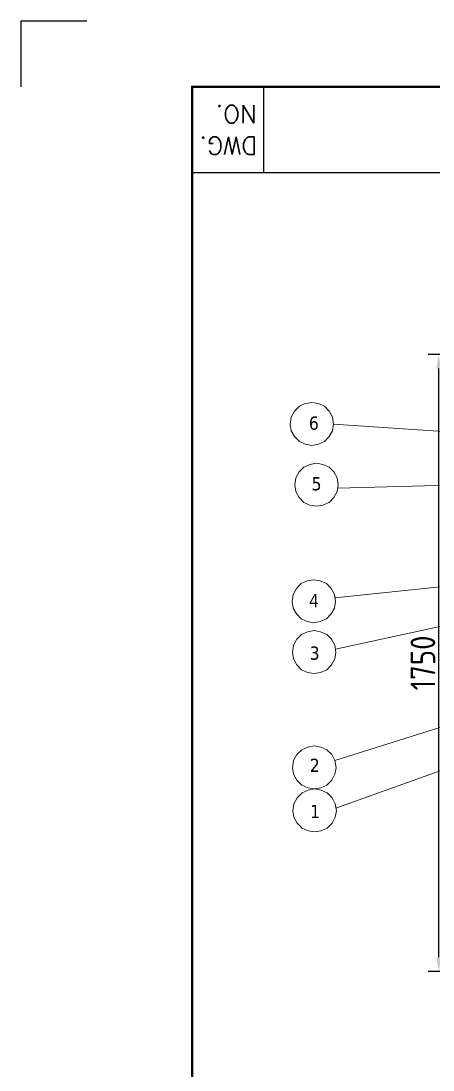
# Model space of a CAD drawing. Header units: millimetres. Extents: x 124493 to 133608, y -169944 to -164394.
# Drawn here: x 124493 to 125661, y -167370 to -164394 of the extents above; entities that cross this region are included whole.
import ezdxf

# ---------------------------------------------------------------- set-up
doc = ezdxf.new("R2010")
doc.units = ezdxf.units.MM
doc.header["$LTSCALE"] = 13
doc.layers.add('1', color=4, linetype='Continuous')
doc.layers.add('2', color=3, linetype='Continuous')
doc.layers.add('paper', color=254, linetype='Continuous', plot=False)
doc.layers.add('标注、文本', color=3, linetype='Continuous', lineweight=25)
doc.layers.add('铁心', color=3, linetype='Continuous', lineweight=0)
doc.styles.add('ROMANS', font='romans.shx', dxfattribs={"bigfont": 'whgtxt.shx'})
doc.styles.get("Standard").update_dxf_attribs({"font": 'gbenor.shx', "bigfont": 'gbcbig.shx'})
doc.styles.add('Tahoma$001', font='tahoma.ttf', dxfattribs={"height": 2.159784})
doc.dimstyles.new('1-15', dxfattribs={"dimscale": 20, "dimtxt": 3.5, "dimasz": 2, "dimexe": 1.5, "dimexo": 0.5, "dimgap": 0.5, "dimtad": 1, "dimtoh": 1, "dimdec": 1, "dimdsep": 46, "dimtxsty": 'Standard', "dimcen": 2.5, "dimclrd": 3, "dimclre": 3, "dimclrt": 3, "dimadec": 0, "dimazin": 2, "dimtfac": 1, "dimtdec": 1, "dimtmove": 0, "dimatfit": 2, "dimfxl": 1, "dimarcsym": 0})

# ---------------------------------------------------------------- blocks, each defined once
blk = doc.blocks.new('*D541')
at = {"layer": 'Defpoints', "color": 0, "transparency": 16777216}
for p in [(125677.4, -165339.8), (125906.6, -165339.8), (125906.6, -167089.8)]:
    blk.add_point(p, dxfattribs=at)
at = {"layer": '标注、文本', "color": 3, "lineweight": -2, "transparency": 16777216}
for p, q in [((125896.6, -165339.8), (125647.4, -165339.8)), ((125677.4, -167049.8), (125677.4, -165379.8)), ((125896.6, -167089.8), (125647.4, -167089.8))]:
    blk.add_line(p, q, dxfattribs=at)
at = {"layer": '标注、文本', "color": 3, "transparency": 16777216}
for points in [[(125670.7, -165379.8), (125684.1, -165379.8), (125677.4, -165339.8)], [(125670.7, -167049.8), (125684.1, -167049.8), (125677.4, -167089.8)]]:
    blk.add_solid(points, dxfattribs=at)
at = {"layer": '标注、文本', "color": 3, "transparency": 16777216, "insert": (125632.4, -166214.8), "char_height": 70, "attachment_point": 5, "rotation": 90}
blk.add_mtext('1750', dxfattribs=at)

msp = doc.modelspace()

# ---------------------------------------------------------------- linework, layer by layer
at = {"layer": '1', "const_width": 6.54}
msp.add_lwpolyline([(124978.4, -169738.19), (132154.4, -169738.19), (132154.4, -164580.44), (124978.4, -164580.44), (124978.4, -169738.19)], dxfattribs=at)
at = {"layer": '2'}
for p, q in [((125180.22, -164580.44), (125180.22, -164823.38)), ((124978.4, -164823.38), (126622.9, -164823.38))]:
    msp.add_line(p, q, dxfattribs=at)
at = {"layer": 'paper'}
for q in [(124492.52, -164580.44), (124679.4, -164393.56)]:
    msp.add_line((124492.52, -164393.56), q, dxfattribs=at)
at = {"layer": '铁心'}
for points in [[(125379.26, -165537.16), (125375.94, -165517.28), (125366.91, -165500.12), (125353.05, -165486.26), (125335.88, -165478.73), (125317.51, -165475.42), (125298.84, -165478.73), (125281.97, -165486.26), (125268.12, -165500.12), (125258.78, -165517.28), (125255.77, -165537.16), (125258.78, -165555.84), (125268.12, -165572.7), (125281.97, -165586.56), (125298.84, -165594.39), (125317.51, -165597.4), (125335.88, -165594.39), (125353.05, -165586.56), (125366.91, -165572.7), (125375.94, -165555.84)], [(125392.31, -165709.85), (125389, -165689.97), (125379.96, -165672.8), (125366.11, -165658.95), (125348.94, -165651.42), (125330.57, -165648.1), (125311.89, -165651.42), (125295.03, -165658.95), (125281.17, -165672.8), (125271.84, -165689.97), (125268.82, -165709.85), (125271.84, -165728.52), (125281.17, -165745.39), (125295.03, -165759.24), (125311.89, -165767.07), (125330.57, -165770.08), (125348.94, -165767.07), (125366.11, -165759.24), (125379.96, -165745.39), (125389, -165728.52)], [(125384.74, -166040.27), (125381.42, -166020.39), (125372.39, -166003.22), (125358.53, -165989.37), (125341.37, -165981.84), (125322.99, -165978.52), (125304.32, -165981.84), (125287.45, -165989.37), (125273.6, -166003.22), (125264.26, -166020.39), (125261.25, -166040.27), (125264.26, -166058.94), (125273.6, -166075.81), (125287.45, -166089.66), (125304.32, -166097.49), (125322.99, -166100.51), (125341.37, -166097.49), (125358.53, -166089.66), (125372.39, -166075.81), (125381.42, -166058.94)], [(125385.75, -166184.62), (125382.44, -166164.74), (125373.4, -166147.58), (125359.55, -166133.72), (125342.38, -166126.19), (125324.01, -166122.88), (125305.33, -166126.19), (125288.47, -166133.72), (125274.61, -166147.58), (125265.27, -166164.74), (125262.26, -166184.62), (125265.27, -166203.3), (125274.61, -166220.16), (125288.47, -166234.02), (125305.33, -166241.85), (125324.01, -166244.86), (125342.38, -166241.85), (125359.55, -166234.02), (125373.4, -166220.16), (125382.44, -166203.3)], [(125386.07, -166511.8), (125382.76, -166491.93), (125373.72, -166474.76), (125359.87, -166460.9), (125342.7, -166453.37), (125324.33, -166450.06), (125305.65, -166453.37), (125288.79, -166460.9), (125274.93, -166474.76), (125265.6, -166491.93), (125262.58, -166511.8), (125265.6, -166530.48), (125274.93, -166547.34), (125288.79, -166561.2), (125305.65, -166569.03), (125324.33, -166572.04), (125342.7, -166569.03), (125359.87, -166561.2), (125373.72, -166547.34), (125382.76, -166530.48)], [(125387.02, -166633.96), (125383.71, -166614.08), (125374.67, -166596.91), (125360.82, -166583.06), (125343.65, -166575.53), (125325.28, -166572.21), (125306.61, -166575.53), (125289.74, -166583.06), (125275.89, -166596.91), (125266.55, -166614.08), (125263.54, -166633.96), (125266.55, -166652.63), (125275.89, -166669.5), (125289.74, -166683.35), (125306.61, -166691.18), (125325.28, -166694.19), (125343.65, -166691.18), (125360.82, -166683.35), (125374.67, -166669.5), (125383.71, -166652.63)]]:
    msp.add_lwpolyline(points, close=True, dxfattribs=at)
for points in [[(126466.66, -165609.74), (125379.26, -165537.16), (125379.26, -165537.16)], [(126449.43, -165690.87), (125390.65, -165719.18), (125390.65, -165719.18)], [(126596.66, -165903.04), (125383.08, -166030.33), (125383.08, -166030.33)], [(126272.72, -165983.18), (125384.3, -166175.92), (125384.3, -166175.92)], [(126095.02, -166267.47), (125382.76, -166491.93), (125382.76, -166491.93)], [(126361.6, -166277.27), (125385.8, -166626.64), (125385.8, -166626.64)]]:
    msp.add_lwpolyline(points, dxfattribs=at)

# ---------------------------------------------------------------- texts
at = {"layer": '2', "style": 'ROMANS'}
for s, p in [('NO.', (125161.15, -164632.68)), ('DWG.', (125162.95, -164722.19))]:
    msp.add_text(s, height=50.456, rotation=180, dxfattribs=at).set_placement(p)
at = {"layer": '铁心', "style": 'Tahoma$001'}
for s, p in [('6', (125308.96, -165553.15)), ('5', (125316.73, -165725.2)), ('4', (125309.48, -166056.66)), ('3', (125311.24, -166205.71)), ('2', (125311.56, -166524.01)), ('1', (125312.52, -166655.04))]:
    msp.add_text(s, height=37.59, dxfattribs=at).set_placement(p)

# ---------------------------------------------------------------- dimensions: what is measured, and where the dimension line sits
at = {"layer": '标注、文本'}
dim = msp.add_linear_dim(base=(125677.39, -165339.76), p1=(125906.6, -167089.77), p2=(125906.6, -165339.76), angle=90, dimstyle='1-15', dxfattribs=at)
dim.commit()
dim.dimension.update_dxf_attribs({"geometry": '*D541', "text_midpoint": (125632.39, -166214.76)})

doc.saveas('drawing.dxf')
